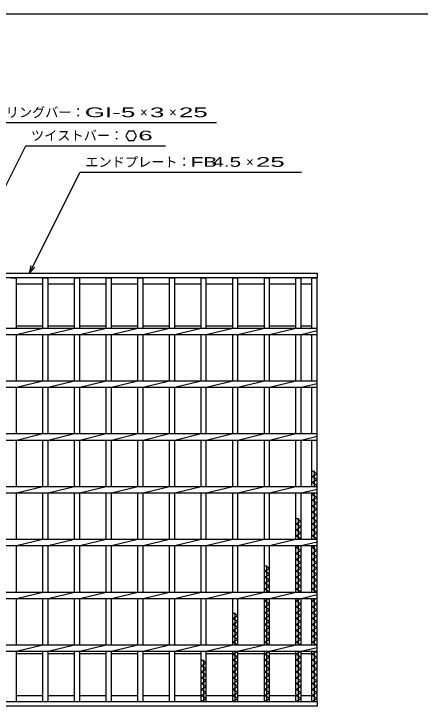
# Model space of a CAD drawing. Units: millimetres, scale not verified. Extents: x -910 to 866, y -641 to 527.
# Drawn here: x -498 to -113, y -129 to 527 of the extents above; entities that cross this region are included whole.
import ezdxf
from ezdxf.enums import TextEntityAlignment as Align

# ---------------------------------------------------------------- set-up
doc = ezdxf.new("R2010")
doc.units = ezdxf.units.MM
doc.header["$LTSCALE"] = 5
for name, color, linetype, lineweight in [('0_2', 150, 'Continuous', 25), ('16', 3, 'Continuous', 25), ('22', 4, 'Continuous', 25)]:
    doc.layers.add(name, color=color, linetype=linetype, lineweight=lineweight)
doc.styles.add('ベクトル', font='')
doc.styles.get('ベクトル').set_extended_font_data('ベクトル')

msp = doc.modelspace()

# ---------------------------------------------------------------- linework, layer by layer
at = {"layer": '0_2'}
msp.add_line((-864.5, 526.75), (865.5, 526.75), dxfattribs=at)
at = {"layer": '16'}
for p, q in [((-711, 281.25), (-211, 281.25)), ((-211, 276.75), (-711, 276.75)), ((-501, 276.75), (-496, 276.75)), ((-496, 229.25), (-496, 276.75)), ((-471, 229.25), (-471, 276.75)), ((-471, 276.75), (-466, 276.75)), ((-466, 229.25), (-466, 276.75)), ((-441, 229.25), (-441, 276.75)), ((-441, 276.75), (-436, 276.75)), ((-436, 229.25), (-436, 276.75)), ((-411, 229.25), (-411, 276.75)), ((-411, 276.75), (-406, 276.75)), ((-406, 229.25), (-406, 276.75)), ((-381, 229.25), (-381, 276.75)), ((-381, 276.75), (-376, 276.75)), ((-376, 229.25), (-376, 276.75)), ((-351, 229.25), (-351, 276.75)), ((-351, 276.75), (-346, 276.75)), ((-346, 229.25), (-346, 276.75)), ((-321, 229.25), (-321, 276.75)), ((-321, 276.75), (-316, 276.75)), ((-316, 229.25), (-316, 276.75)), ((-291, 229.25), (-291, 276.75)), ((-291, 276.75), (-286, 276.75)), ((-286, 229.25), (-286, 276.75)), ((-261, 229.25), (-261, 276.75)), ((-261, 276.75), (-256, 276.75)), ((-256, 229.25), (-256, 276.75)), ((-231, 229.25), (-231, 276.75)), ((-231, 276.75), (-226, 276.75)), ((-226, 229.25), (-226, 276.75)), ((-216, 229.25), (-216, 276.75)), ((-216, 276.75), (-211, 276.75)), ((-211, 281.25), (-211, 276.75)), ((-211, -124.25), (-211, 276.75)), ((-496, 271.25), (-471, 271.25)), ((-466, 271.25), (-441, 271.25)), ((-436, 271.25), (-411, 271.25)), ((-406, 271.25), (-381, 271.25)), ((-376, 271.25), (-351, 271.25)), ((-346, 271.25), (-321, 271.25)), ((-316, 271.25), (-291, 271.25)), ((-286, 271.25), (-261, 271.25)), ((-256, 271.25), (-231, 271.25)), ((-226, 271.25), (-216, 271.25)), ((-496, 231.25), (-471, 231.25)), ((-466, 231.25), (-441, 231.25)), ((-436, 231.25), (-411, 231.25)), ((-406, 231.25), (-381, 231.25)), ((-376, 231.25), (-351, 231.25)), ((-346, 231.25), (-321, 231.25)), ((-316, 231.25), (-291, 231.25)), ((-286, 231.25), (-261, 231.25)), ((-256, 231.25), (-231, 231.25)), ((-226, 231.25), (-216, 231.25)), ((-711, 229.25), (-211, 229.25)), ((-711, 223.25), (-211, 223.25)), ((-496, 223.25), (-471, 229.25)), ((-496, 179.25), (-496, 223.25)), ((-471, 179.25), (-471, 223.25)), ((-466, 223.25), (-441, 229.25)), ((-466, 179.25), (-466, 223.25)), ((-441, 179.25), (-441, 223.25)), ((-436, 223.25), (-411, 229.25)), ((-436, 179.25), (-436, 223.25)), ((-411, 179.25), (-411, 223.25)), ((-406, 223.25), (-381, 229.25)), ((-406, 179.25), (-406, 223.25)), ((-381, 179.25), (-381, 223.25)), ((-376, 223.25), (-351, 229.25)), ((-376, 179.25), (-376, 223.25)), ((-351, 179.25), (-351, 223.25)), ((-346, 223.25), (-321, 229.25)), ((-346, 179.25), (-346, 223.25)), ((-321, 179.25), (-321, 223.25)), ((-316, 223.25), (-291, 229.25)), ((-316, 179.25), (-316, 223.25)), ((-291, 179.25), (-291, 223.25)), ((-286, 223.25), (-261, 229.25)), ((-286, 179.25), (-286, 223.25)), ((-261, 179.25), (-261, 223.25)), ((-256, 223.25), (-231, 229.25)), ((-256, 179.25), (-256, 223.25)), ((-231, 179.25), (-231, 223.25)), ((-226, 223.25), (-211, 226.85)), ((-226, 179.25), (-226, 223.25)), ((-216, 179.25), (-216, 223.25)), ((-211, 223.25), (-211, 229.25)), ((-711, 179.25), (-211, 179.25)), ((-496, 173.25), (-471, 179.25)), ((-466, 173.25), (-441, 179.25)), ((-436, 173.25), (-411, 179.25)), ((-406, 173.25), (-381, 179.25)), ((-376, 173.25), (-351, 179.25)), ((-346, 173.25), (-321, 179.25)), ((-316, 173.25), (-291, 179.25)), ((-286, 173.25), (-261, 179.25)), ((-256, 173.25), (-231, 179.25)), ((-211, 173.25), (-211, 179.25)), ((-711, 173.25), (-211, 173.25)), ((-496, 129.25), (-496, 173.25)), ((-471, 129.25), (-471, 173.25)), ((-466, 129.25), (-466, 173.25)), ((-441, 129.25), (-441, 173.25)), ((-436, 129.25), (-436, 173.25)), ((-411, 129.25), (-411, 173.25)), ((-406, 129.25), (-406, 173.25)), ((-381, 129.25), (-381, 173.25)), ((-376, 129.25), (-376, 173.25)), ((-351, 129.25), (-351, 173.25)), ((-346, 129.25), (-346, 173.25)), ((-321, 129.25), (-321, 173.25)), ((-316, 129.25), (-316, 173.25)), ((-291, 129.25), (-291, 173.25)), ((-286, 129.25), (-286, 173.25)), ((-261, 129.25), (-261, 173.25)), ((-256, 129.25), (-256, 173.25)), ((-231, 129.25), (-231, 173.25)), ((-226, 173.25), (-211, 176.85)), ((-226, 129.25), (-226, 173.25)), ((-216, 129.25), (-216, 173.25)), ((-711, 129.25), (-211, 129.25)), ((-496, 123.25), (-471, 129.25)), ((-466, 123.25), (-441, 129.25)), ((-436, 123.25), (-411, 129.25)), ((-406, 123.25), (-381, 129.25)), ((-376, 123.25), (-351, 129.25)), ((-346, 123.25), (-321, 129.25)), ((-316, 123.25), (-291, 129.25)), ((-286, 123.25), (-261, 129.25)), ((-256, 123.25), (-231, 129.25)), ((-226, 123.25), (-211, 126.85)), ((-211, 123.25), (-211, 129.25)), ((-711, 123.25), (-211, 123.25)), ((-496, 79.25), (-496, 123.25)), ((-471, 79.25), (-471, 123.25)), ((-466, 79.25), (-466, 123.25)), ((-441, 79.25), (-441, 123.25)), ((-436, 79.25), (-436, 123.25)), ((-411, 79.25), (-411, 123.25)), ((-406, 79.25), (-406, 123.25)), ((-381, 79.25), (-381, 123.25)), ((-376, 79.25), (-376, 123.25)), ((-351, 79.25), (-351, 123.25)), ((-346, 79.25), (-346, 123.25)), ((-321, 79.25), (-321, 123.25)), ((-316, 79.25), (-316, 123.25)), ((-291, 79.25), (-291, 123.25)), ((-286, 79.25), (-286, 123.25)), ((-261, 79.25), (-261, 123.25)), ((-256, 79.25), (-256, 123.25)), ((-231, 79.25), (-231, 123.25)), ((-226, 79.25), (-226, 123.25)), ((-216, 79.25), (-216, 123.25)), ((-211, 91.35), (-216, 94.15)), ((-213.5, 79.25), (-213.5, 94.15)), ((-216, 88.55), (-211, 91.35)), ((-211, 85.75), (-216, 88.55)), ((-216, 82.95), (-211, 85.75)), ((-711, 79.25), (-211, 79.25)), ((-496, 73.25), (-471, 79.25)), ((-466, 73.25), (-441, 79.25)), ((-436, 73.25), (-411, 79.25)), ((-406, 73.25), (-381, 79.25)), ((-376, 73.25), (-351, 79.25)), ((-346, 73.25), (-321, 79.25)), ((-316, 73.25), (-291, 79.25)), ((-286, 73.25), (-261, 79.25)), ((-256, 73.25), (-231, 79.25)), ((-211, 80.15), (-216, 82.95)), ((-212.607, 79.25), (-211, 80.15)), ((-211, 73.25), (-211, 79.25)), ((-711, 73.25), (-211, 73.25)), ((-496, 29.25), (-496, 73.25)), ((-471, 29.25), (-471, 73.25)), ((-466, 29.25), (-466, 73.25)), ((-441, 29.25), (-441, 73.25)), ((-436, 29.25), (-436, 73.25)), ((-411, 29.25), (-411, 73.25)), ((-406, 29.25), (-406, 73.25)), ((-381, 29.25), (-381, 73.25)), ((-376, 29.25), (-376, 73.25)), ((-351, 29.25), (-351, 73.25)), ((-346, 29.25), (-346, 73.25)), ((-321, 29.25), (-321, 73.25)), ((-316, 29.25), (-316, 73.25)), ((-291, 29.25), (-291, 73.25)), ((-286, 29.25), (-286, 73.25)), ((-261, 29.25), (-261, 73.25)), ((-256, 29.25), (-256, 73.25)), ((-231, 29.25), (-231, 73.25)), ((-226, 73.25), (-211, 76.85)), ((-226, 29.25), (-226, 73.25)), ((-216, 29.25), (-216, 73.25)), ((-216, 71.75), (-213.321, 73.25)), ((-213.5, 29.25), (-213.5, 73.25)), ((-211, 68.95), (-216, 71.75)), ((-216, 66.15), (-211, 68.95)), ((-211, 63.35), (-216, 66.15)), ((-216, 60.55), (-211, 63.35)), ((-211, 57.75), (-216, 60.55)), ((-216, 54.95), (-211, 57.75)), ((-211, 52.15), (-216, 54.95)), ((-226, 46.55), (-231, 49.35)), ((-231, 43.75), (-226, 46.55)), ((-228.5, 29.25), (-228.5, 49.35)), ((-216, 49.35), (-211, 52.15)), ((-211, 46.55), (-216, 49.35)), ((-216, 43.75), (-211, 46.55)), ((-226, 40.95), (-231, 43.75)), ((-231, 38.15), (-226, 40.95)), ((-211, 40.95), (-216, 43.75)), ((-216, 38.15), (-211, 40.95)), ((-226, 35.35), (-231, 38.15)), ((-231, 32.55), (-226, 35.35)), ((-211, 35.35), (-216, 38.15)), ((-216, 32.55), (-211, 35.35)), ((-711, 29.25), (-211, 29.25)), ((-496, 23.25), (-471, 29.25)), ((-466, 23.25), (-441, 29.25)), ((-436, 23.25), (-411, 29.25)), ((-406, 23.25), (-381, 29.25)), ((-376, 23.25), (-351, 29.25)), ((-346, 23.25), (-321, 29.25)), ((-316, 23.25), (-291, 29.25)), ((-286, 23.25), (-261, 29.25)), ((-256, 23.25), (-231, 29.25)), ((-226, 29.75), (-231, 32.55)), ((-226.893, 29.25), (-226, 29.75)), ((-226, 23.25), (-211, 26.85)), ((-211, 29.75), (-216, 32.55)), ((-211.893, 29.25), (-211, 29.75)), ((-211, 23.25), (-211, 29.25)), ((-711, 23.25), (-211, 23.25)), ((-496, -20.75), (-496, 23.25)), ((-471, -20.75), (-471, 23.25)), ((-466, -20.75), (-466, 23.25)), ((-441, -20.75), (-441, 23.25)), ((-436, -20.75), (-436, 23.25)), ((-411, -20.75), (-411, 23.25)), ((-406, -20.75), (-406, 23.25)), ((-381, -20.75), (-381, 23.25)), ((-376, -20.75), (-376, 23.25)), ((-351, -20.75), (-351, 23.25)), ((-346, -20.75), (-346, 23.25)), ((-321, -20.75), (-321, 23.25)), ((-316, -20.75), (-316, 23.25)), ((-291, -20.75), (-291, 23.25)), ((-286, -20.75), (-286, 23.25)), ((-261, -20.75), (-261, 23.25)), ((-256, -20.75), (-256, 23.25)), ((-231, -20.75), (-231, 23.25)), ((-231, 21.35), (-227.607, 23.25)), ((-226, 18.55), (-231, 21.35)), ((-228.5, -20.75), (-228.5, 23.25)), ((-226, -20.75), (-226, 23.25)), ((-216, -20.75), (-216, 23.25)), ((-216, 21.35), (-212.607, 23.25)), ((-211, 18.55), (-216, 21.35)), ((-213.5, -20.75), (-213.5, 23.25)), ((-231, 15.75), (-226, 18.55)), ((-226, 12.95), (-231, 15.75)), ((-216, 15.75), (-211, 18.55)), ((-211, 12.95), (-216, 15.75)), ((-231, 10.15), (-226, 12.95)), ((-226, 7.35), (-231, 10.15)), ((-231, 4.55), (-226, 7.35)), ((-216, 10.15), (-211, 12.95)), ((-211, 7.35), (-216, 10.15)), ((-216, 4.55), (-211, 7.35)), ((-256, 1.75), (-261, 4.55)), ((-261, -1.05), (-256, 1.75)), ((-258.5, -20.75), (-258.5, 4.55)), ((-226, 1.75), (-231, 4.55)), ((-231, -1.05), (-226, 1.75)), ((-211, 1.75), (-216, 4.55)), ((-216, -1.05), (-211, 1.75)), ((-256, -3.85), (-261, -1.05)), ((-261, -6.65), (-256, -3.85)), ((-226, -3.85), (-231, -1.05)), ((-231, -6.65), (-226, -3.85)), ((-211, -3.85), (-216, -1.05)), ((-216, -6.65), (-211, -3.85)), ((-256, -9.45), (-261, -6.65)), ((-261, -12.25), (-256, -9.45)), ((-256, -15.05), (-261, -12.25)), ((-226, -9.45), (-231, -6.65)), ((-231, -12.25), (-226, -9.45)), ((-226, -15.05), (-231, -12.25)), ((-211, -9.45), (-216, -6.65)), ((-216, -12.25), (-211, -9.45)), ((-211, -15.05), (-216, -12.25)), ((-261, -17.85), (-256, -15.05)), ((-256, -20.65), (-261, -17.85)), ((-231, -17.85), (-226, -15.05)), ((-226, -20.65), (-231, -17.85)), ((-216, -17.85), (-211, -15.05)), ((-211, -20.65), (-216, -17.85)), ((-711, -20.75), (-211, -20.75)), ((-496, -26.75), (-471, -20.75)), ((-466, -26.75), (-441, -20.75)), ((-436, -26.75), (-411, -20.75)), ((-406, -26.75), (-381, -20.75)), ((-376, -26.75), (-351, -20.75)), ((-346, -26.75), (-321, -20.75)), ((-316, -26.75), (-291, -20.75)), ((-286, -26.75), (-261, -20.75)), ((-256.179, -20.75), (-256, -20.65)), ((-256, -26.75), (-231, -20.75)), ((-226.179, -20.75), (-226, -20.65)), ((-226, -26.75), (-211, -23.15)), ((-211.179, -20.75), (-211, -20.65)), ((-211, -26.75), (-211, -20.75)), ((-711, -26.75), (-211, -26.75)), ((-496, -70.75), (-496, -26.75)), ((-471, -70.75), (-471, -26.75)), ((-466, -70.75), (-466, -26.75)), ((-441, -70.75), (-441, -26.75)), ((-436, -70.75), (-436, -26.75)), ((-411, -70.75), (-411, -26.75)), ((-406, -70.75), (-406, -26.75)), ((-381, -70.75), (-381, -26.75)), ((-376, -70.75), (-376, -26.75)), ((-351, -70.75), (-351, -26.75)), ((-346, -70.75), (-346, -26.75)), ((-321, -70.75), (-321, -26.75)), ((-316, -70.75), (-316, -26.75)), ((-291, -70.75), (-291, -26.75)), ((-286, -70.75), (-286, -26.75)), ((-261, -70.75), (-261, -26.75)), ((-261, -29.05), (-256.893, -26.75)), ((-256, -31.85), (-261, -29.05)), ((-261, -34.65), (-256, -31.85)), ((-258.5, -70.75), (-258.5, -26.75)), ((-256, -70.75), (-256, -26.75)), ((-231, -70.75), (-231, -26.75)), ((-231, -29.05), (-226.893, -26.75)), ((-226, -31.85), (-231, -29.05)), ((-231, -34.65), (-226, -31.85)), ((-228.5, -70.75), (-228.5, -26.75)), ((-226, -70.75), (-226, -26.75)), ((-216, -70.75), (-216, -26.75)), ((-216, -29.05), (-211.893, -26.75)), ((-211, -31.85), (-216, -29.05)), ((-216, -34.65), (-211, -31.85)), ((-213.5, -70.75), (-213.5, -26.75)), ((-256, -37.45), (-261, -34.65)), ((-261, -40.25), (-256, -37.45)), ((-226, -37.45), (-231, -34.65)), ((-231, -40.25), (-226, -37.45)), ((-211, -37.45), (-216, -34.65)), ((-216, -40.25), (-211, -37.45)), ((-286, -43.05), (-291, -40.25)), ((-291, -45.85), (-286, -43.05)), ((-286, -48.65), (-291, -45.85)), ((-288.5, -70.75), (-288.5, -40.25)), ((-256, -43.05), (-261, -40.25)), ((-261, -45.85), (-256, -43.05)), ((-256, -48.65), (-261, -45.85)), ((-226, -43.05), (-231, -40.25)), ((-231, -45.85), (-226, -43.05)), ((-226, -48.65), (-231, -45.85)), ((-211, -43.05), (-216, -40.25)), ((-216, -45.85), (-211, -43.05)), ((-211, -48.65), (-216, -45.85)), ((-291, -51.45), (-286, -48.65)), ((-286, -54.25), (-291, -51.45)), ((-261, -51.45), (-256, -48.65)), ((-256, -54.25), (-261, -51.45)), ((-231, -51.45), (-226, -48.65)), ((-226, -54.25), (-231, -51.45)), ((-216, -51.45), (-211, -48.65)), ((-211, -54.25), (-216, -51.45)), ((-291, -57.05), (-286, -54.25)), ((-286, -59.85), (-291, -57.05)), ((-261, -57.05), (-256, -54.25)), ((-256, -59.85), (-261, -57.05)), ((-231, -57.05), (-226, -54.25)), ((-226, -59.85), (-231, -57.05)), ((-216, -57.05), (-211, -54.25)), ((-211, -59.85), (-216, -57.05)), ((-291, -62.65), (-286, -59.85)), ((-286, -65.45), (-291, -62.65)), ((-291, -68.25), (-286, -65.45)), ((-261, -62.65), (-256, -59.85)), ((-256, -65.45), (-261, -62.65)), ((-261, -68.25), (-256, -65.45)), ((-231, -62.65), (-226, -59.85)), ((-226, -65.45), (-231, -62.65)), ((-231, -68.25), (-226, -65.45)), ((-216, -62.65), (-211, -59.85)), ((-211, -65.45), (-216, -62.65)), ((-216, -68.25), (-211, -65.45)), ((-711, -70.75), (-211, -70.75)), ((-496, -76.75), (-471, -70.75)), ((-466, -76.75), (-441, -70.75)), ((-436, -76.75), (-411, -70.75)), ((-406, -76.75), (-381, -70.75)), ((-376, -76.75), (-351, -70.75)), ((-346, -76.75), (-321, -70.75)), ((-316, -76.75), (-291, -70.75)), ((-286.536, -70.75), (-291, -68.25)), ((-286, -76.75), (-261, -70.75)), ((-256.536, -70.75), (-261, -68.25)), ((-256, -76.75), (-231, -70.75)), ((-226.536, -70.75), (-231, -68.25)), ((-211, -71.05), (-216, -68.25)), ((-211, -76.75), (-211, -70.75)), ((-711, -76.75), (-211, -76.75)), ((-496, -124.25), (-496, -76.75)), ((-471, -124.25), (-471, -76.75)), ((-466, -124.25), (-466, -76.75)), ((-441, -124.25), (-441, -76.75)), ((-436, -124.25), (-436, -76.75)), ((-411, -124.25), (-411, -76.75)), ((-406, -124.25), (-406, -76.75)), ((-381, -124.25), (-381, -76.75)), ((-376, -124.25), (-376, -76.75)), ((-351, -124.25), (-351, -76.75)), ((-346, -124.25), (-346, -76.75)), ((-321, -124.25), (-321, -76.75)), ((-316, -124.25), (-316, -76.75)), ((-291, -124.25), (-291, -76.75)), ((-291, -79.45), (-286.179, -76.75)), ((-288.5, -124.25), (-288.5, -76.75)), ((-286, -124.25), (-286, -76.75)), ((-261, -124.25), (-261, -76.75)), ((-261, -79.45), (-256.179, -76.75)), ((-258.5, -124.25), (-258.5, -76.75)), ((-256, -124.25), (-256, -76.75)), ((-231, -124.25), (-231, -76.75)), ((-231, -79.45), (-226.179, -76.75)), ((-228.5, -124.25), (-228.5, -76.75)), ((-226, -76.75), (-211, -73.15)), ((-226, -124.25), (-226, -76.75)), ((-216, -124.25), (-216, -76.75)), ((-216, -79.45), (-211.179, -76.75)), ((-213.5, -124.25), (-213.5, -76.75)), ((-496, -78.75), (-471, -78.75)), ((-466, -78.75), (-441, -78.75)), ((-436, -78.75), (-411, -78.75)), ((-406, -78.75), (-381, -78.75)), ((-376, -78.75), (-351, -78.75)), ((-346, -78.75), (-321, -78.75)), ((-316, -87.85), (-321, -85.05)), ((-318.5, -124.25), (-318.5, -85.05)), ((-316, -78.75), (-291, -78.75)), ((-286, -82.25), (-291, -79.45)), ((-291, -85.05), (-286, -82.25)), ((-286, -87.85), (-291, -85.05)), ((-286, -78.75), (-261, -78.75)), ((-256, -82.25), (-261, -79.45)), ((-261, -85.05), (-256, -82.25)), ((-256, -87.85), (-261, -85.05)), ((-256, -78.75), (-231, -78.75)), ((-226, -82.25), (-231, -79.45)), ((-231, -85.05), (-226, -82.25)), ((-226, -87.85), (-231, -85.05)), ((-226, -78.75), (-216, -78.75)), ((-211, -82.25), (-216, -79.45)), ((-216, -85.05), (-211, -82.25)), ((-211, -87.85), (-216, -85.05)), ((-321, -90.65), (-316, -87.85)), ((-316, -93.45), (-321, -90.65)), ((-291, -90.65), (-286, -87.85)), ((-286, -93.45), (-291, -90.65)), ((-261, -90.65), (-256, -87.85)), ((-256, -93.45), (-261, -90.65)), ((-231, -90.65), (-226, -87.85)), ((-226, -93.45), (-231, -90.65)), ((-216, -90.65), (-211, -87.85)), ((-211, -93.45), (-216, -90.65)), ((-321, -96.25), (-316, -93.45)), ((-316, -99.05), (-321, -96.25)), ((-291, -96.25), (-286, -93.45)), ((-286, -99.05), (-291, -96.25)), ((-261, -96.25), (-256, -93.45)), ((-256, -99.05), (-261, -96.25)), ((-231, -96.25), (-226, -93.45)), ((-226, -99.05), (-231, -96.25)), ((-216, -96.25), (-211, -93.45)), ((-211, -99.05), (-216, -96.25)), ((-321, -101.85), (-316, -99.05)), ((-316, -104.65), (-321, -101.85)), ((-321, -107.45), (-316, -104.65)), ((-291, -101.85), (-286, -99.05)), ((-286, -104.65), (-291, -101.85)), ((-291, -107.45), (-286, -104.65)), ((-261, -101.85), (-256, -99.05)), ((-256, -104.65), (-261, -101.85)), ((-261, -107.45), (-256, -104.65)), ((-231, -101.85), (-226, -99.05)), ((-226, -104.65), (-231, -101.85)), ((-231, -107.45), (-226, -104.65)), ((-216, -101.85), (-211, -99.05)), ((-211, -104.65), (-216, -101.85)), ((-216, -107.45), (-211, -104.65)), ((-316, -110.25), (-321, -107.45)), ((-321, -113.05), (-316, -110.25)), ((-286, -110.25), (-291, -107.45)), ((-291, -113.05), (-286, -110.25)), ((-256, -110.25), (-261, -107.45)), ((-261, -113.05), (-256, -110.25)), ((-226, -110.25), (-231, -107.45)), ((-231, -113.05), (-226, -110.25)), ((-211, -110.25), (-216, -107.45)), ((-216, -113.05), (-211, -110.25)), ((-316, -115.85), (-321, -113.05)), ((-321, -118.65), (-316, -115.85)), ((-286, -115.85), (-291, -113.05)), ((-291, -118.65), (-286, -115.85)), ((-256, -115.85), (-261, -113.05)), ((-261, -118.65), (-256, -115.85)), ((-226, -115.85), (-231, -113.05)), ((-231, -118.65), (-226, -115.85)), ((-211, -115.85), (-216, -113.05)), ((-216, -118.65), (-211, -115.85)), ((-711, -124.25), (-211, -124.25)), ((-501, -124.25), (-496, -124.25)), ((-496, -118.75), (-471, -118.75)), ((-471, -124.25), (-466, -124.25)), ((-466, -118.75), (-441, -118.75)), ((-441, -124.25), (-436, -124.25)), ((-436, -118.75), (-411, -118.75)), ((-411, -124.25), (-406, -124.25)), ((-406, -118.75), (-381, -118.75)), ((-381, -124.25), (-376, -124.25)), ((-376, -118.75), (-351, -118.75)), ((-351, -124.25), (-346, -124.25)), ((-346, -118.75), (-321, -118.75)), ((-316, -121.45), (-321, -118.65)), ((-321, -124.25), (-316, -121.45)), ((-321, -124.25), (-316, -124.25)), ((-316, -118.75), (-291, -118.75)), ((-286, -121.45), (-291, -118.65)), ((-291, -124.25), (-286, -121.45)), ((-291, -124.25), (-286, -124.25)), ((-286, -118.75), (-261, -118.75)), ((-256, -121.45), (-261, -118.65)), ((-261, -124.25), (-256, -121.45)), ((-261, -124.25), (-256, -124.25)), ((-256, -118.75), (-231, -118.75)), ((-226, -121.45), (-231, -118.65)), ((-231, -124.25), (-226, -121.45)), ((-231, -124.25), (-226, -124.25)), ((-226, -118.75), (-216, -118.75)), ((-211, -121.45), (-216, -118.65)), ((-216, -124.25), (-211, -121.45)), ((-216, -124.25), (-211, -124.25)), ((-211, -124.25), (-211, -128.75)), ((-211, -128.75), (-711, -128.75))]:
    msp.add_line(p, q, dxfattribs=at)
at = {"layer": '22'}
for p, q in [((-536.25, 423.75), (-306.25, 423.75)), ((-389.75, 415.633), (-392.25, 411.302)), ((-384.75, 415.633), (-389.75, 415.633)), ((-382.25, 411.25), (-384.75, 415.633)), ((-392.25, 411.302), (-389.75, 406.972)), ((-389.75, 406.972), (-384.75, 406.972)), ((-384.75, 406.972), (-382.25, 411.302)), ((-573.5, 229.25), (-487.25, 401.75)), ((-487.25, 401.75), (-354.75, 401.75)), ((-483.5, 281.25), (-435.75, 376.75)), ((-435.75, 376.75), (-225.75, 376.75)), ((-483.5, 281.25), (-482, 288.55)), ((-483.5, 281.25), (-478.5, 286.75))]:
    msp.add_line(p, q, dxfattribs=at)

# ---------------------------------------------------------------- texts
at = {"layer": '22', "color": 2, "style": 'ベクトル'}
for s, p in [('ベアリングバー：', (-531.25, 433.5)), ('×', (-378.75, 433.5)), ('×', (-351.25, 433.5)), ('ツイストバー：', (-482.25, 411.5)), ('エンドプレート：', (-430.75, 386.5)), ('×', (-278.25, 386.5))]:
    msp.add_text(s, height=9.164, dxfattribs=at).set_placement(p, align=Align.MIDDLE_LEFT)
for s, width, p in [('GI-', 2, (-431.25, 433.5)), (' 5 ', 2, (-403.75, 433.5)), (' 3 ', 2, (-376.25, 433.5)), (' 25 ', 2, (-348.75, 433.5)), (' 6 ', 2, (-387.25, 411.552)), ('FB', 1.6, (-330.75, 386.5)), (' 4.5 ', 1.6, (-315.75, 386.5)), (' 25 ', 2, (-275.75, 386.5))]:
    msp.add_text(s, height=9.164, dxfattribs=dict(at, width=width)).set_placement(p, align=Align.MIDDLE_LEFT)

doc.saveas('drawing.dxf')
